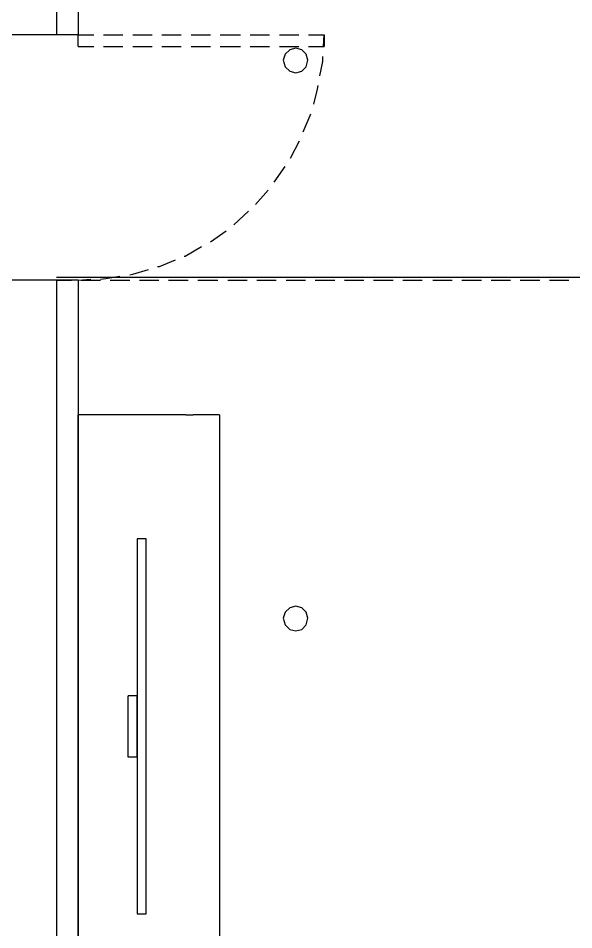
# Model space of a CAD drawing. Header units: millimetres. Extents: x 0 to 11839, y 0 to 13604.
# Drawn here: x 4938 to 6510, y 2164 to 4743 of the extents above; entities that cross this region are included whole.
import ezdxf

# ---------------------------------------------------------------- set-up
doc = ezdxf.new("R2010")
doc.units = ezdxf.units.MM
doc.layers.add('PDF_STROKES', color=7, linetype='Continuous')

msp = doc.modelspace()

# ---------------------------------------------------------------- linework, layer by layer
at = {"layer": 'PDF_STROKES'}
for p, q in [((5046.1, 5158.3), (5046.1, 4696.9)), ((5107.5, 5158.3), (5107.5, 4696.9)), ((5107.5, 4696.9), (4760.4, 4696.9)), ((5107.5, 4696.9), (5152, 4696.9)), ((5107.5, 4663), (5107.5, 4696.9)), ((5179.5, 4696.9), (5234.5, 4696.9)), ((5262, 4696.9), (5317.1, 4696.9)), ((5344.6, 4696.9), (5399.6, 4696.9)), ((5427.1, 4696.9), (5482.2, 4696.9)), ((5509.7, 4696.9), (5566.8, 4696.9)), ((5594.3, 4696.9), (5649.4, 4696.9)), ((5676.9, 4696.9), (5731.9, 4696.9)), ((5759.5, 4696.9), (5803.9, 4696.9)), ((5801.8, 4663), (5803.9, 4696.9)), ((5803.9, 4696.9), (5803.9, 4663)), ((5107.5, 4663), (5152, 4663)), ((5179.5, 4663), (5234.5, 4663)), ((5262, 4663), (5317.1, 4663)), ((5344.6, 4663), (5399.6, 4663)), ((5427.1, 4663), (5482.2, 4663)), ((5509.7, 4663), (5566.8, 4663)), ((5594.3, 4663), (5649.4, 4663)), ((5676.9, 4663), (5731.9, 4663)), ((5706.5, 4654.5), (5693.8, 4641.8)), ((5723.5, 4658.8), (5706.5, 4654.5)), ((5740.4, 4654.5), (5723.5, 4658.8)), ((5753.1, 4641.8), (5740.4, 4654.5)), ((5759.5, 4663), (5803.9, 4663)), ((5693.8, 4641.8), (5687.5, 4624.9)), ((5687.5, 4624.9), (5693.8, 4605.9)), ((5757.3, 4624.9), (5753.1, 4641.8)), ((5753.1, 4605.9), (5757.3, 4624.9)), ((5791.2, 4580.5), (5799.7, 4620.7)), ((5799.7, 4620.7), (5799.7, 4635.5)), ((5693.8, 4605.9), (5706.5, 4593.2)), ((5706.5, 4593.2), (5723.5, 4588.9)), ((5723.5, 4588.9), (5740.4, 4593.2)), ((5740.4, 4593.2), (5753.1, 4605.9)), ((5774.3, 4500), (5784.8, 4542.4)), ((5784.8, 4542.4), (5787, 4552.9)), ((5744.6, 4421.7), (5763.7, 4468.3)), ((5763.7, 4468.3), (5765.8, 4472.5)), ((5708.6, 4347.6), (5734.1, 4396.3)), ((5662.1, 4279.9), (5693.8, 4324.3)), ((5609.2, 4216.4), (5645.1, 4256.6)), ((5547.8, 4159.2), (5590.1, 4197.4)), ((5482.2, 4110.6), (5526.6, 4142.3)), ((5410.2, 4070.3), (5456.8, 4097.9)), ((5338.2, 4040.7), (5382.7, 4059.8)), ((5408.1, 4070.3), (5410.2, 4070.3)), ((5262, 4019.5), (5306.5, 4032.2)), ((5331.9, 4040.7), (5338.2, 4040.7)), ((5107.5, 4002.6), (4760.4, 4002.6)), ((5046.1, 4011.1), (9639.3, 4011.1)), ((5046.1, 4002.6), (5046.1, 723.9)), ((5046.1, 4002.6), (5088.5, 4002.6)), ((5107.5, 4002.6), (5143.5, 4004.7)), ((5107.5, 4002.6), (5107.5, 785.3)), ((5116, 4002.6), (5171, 4002.6)), ((5171, 4004.7), (5185.8, 4006.8)), ((5185.8, 4006.8), (5226, 4013.2)), ((5198.5, 4002.6), (5253.6, 4002.6)), ((5253.6, 4017.4), (5262, 4019.5)), ((5281.1, 4002.6), (5336.1, 4002.6)), ((5363.6, 4002.6), (5418.7, 4002.6)), ((5446.2, 4002.6), (5503.3, 4002.6)), ((5530.8, 4002.6), (5585.9, 4002.6)), ((5613.4, 4002.6), (5668.4, 4002.6)), ((5695.9, 4002.6), (5751, 4002.6)), ((5778.5, 4002.6), (5833.5, 4002.6)), ((5861, 4002.6), (5916.1, 4002.6)), ((5943.6, 4002.6), (5998.6, 4002.6)), ((6026.1, 4002.6), (6081.2, 4002.6)), ((6110.8, 4002.6), (6165.8, 4002.6)), ((6193.4, 4002.6), (6248.4, 4002.6)), ((6275.9, 4002.6), (6330.9, 4002.6)), ((6358.5, 4002.6), (6413.5, 4002.6)), ((6441, 4002.6), (6496, 4002.6)), ((5412.3, 3621.6), (5107.5, 3621.6)), ((5412.3, 3621.6), (5107.5, 3621.6)), ((5107.5, 1951.6), (5107.5, 3621.6)), ((5412.3, 3621.6), (5433.5, 3621.6)), ((5507.6, 3621.6), (5433.5, 3621.6)), ((5507.6, 3621.6), (5507.6, 1951.6)), ((5706.5, 3075.5), (5693.8, 3062.8)), ((5723.5, 3079.7), (5706.5, 3075.5)), ((5740.4, 3075.5), (5723.5, 3079.7)), ((5753.1, 3062.8), (5740.4, 3075.5)), ((5693.8, 3062.8), (5687.5, 3045.9)), ((5687.5, 3045.9), (5693.8, 3026.8)), ((5757.3, 3045.9), (5753.1, 3062.8)), ((5753.1, 3026.8), (5757.3, 3045.9)), ((5693.8, 3026.8), (5706.5, 3014.1)), ((5740.4, 3014.1), (5753.1, 3026.8)), ((5706.5, 3014.1), (5723.5, 3009.9)), ((5723.5, 3009.9), (5740.4, 3014.1)), ((5274.7, 2825.8), (5249.3, 2825.8)), ((5249.3, 2652.2), (5249.3, 2825.8)), ((5274.7, 2652.2), (5274.7, 2825.8)), ((5274.7, 2739), (5274.7, 2652.2)), ((5274.7, 2652.2), (5249.3, 2652.2))]:
    msp.add_line(p, q, dxfattribs=at)
msp.add_lwpolyline([(5274.7, 2209.8), (5300.1, 2209.8), (5300.1, 3270.2), (5274.7, 3270.2)], close=True, dxfattribs=at)

doc.saveas('drawing.dxf')
